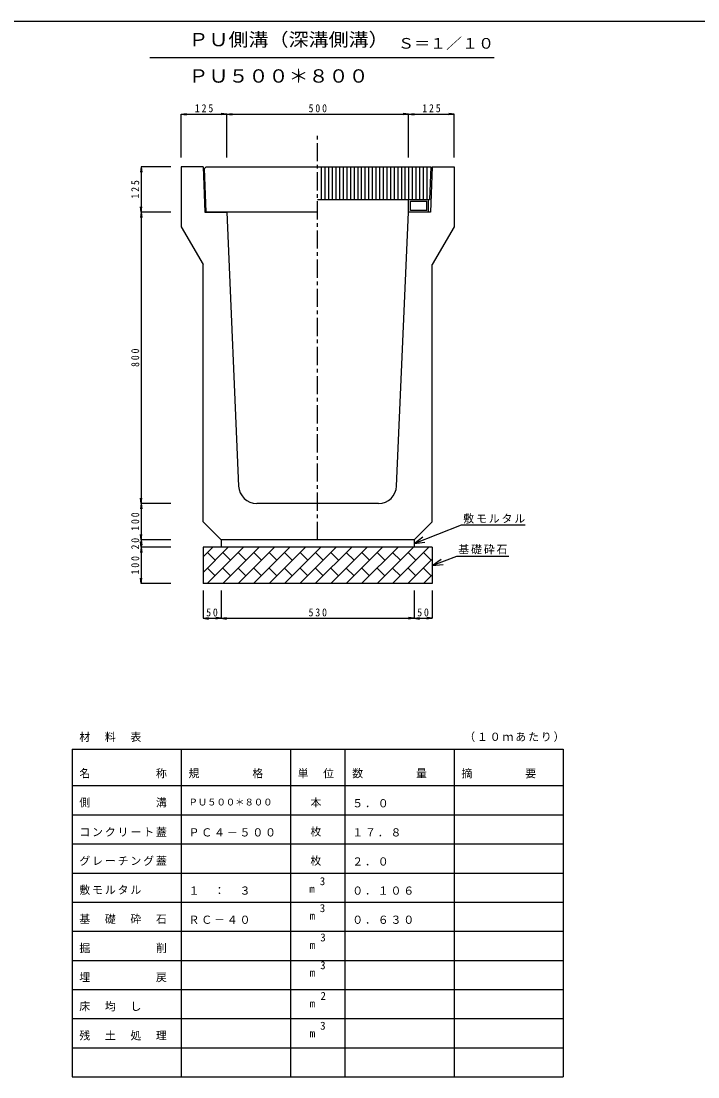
# Model space of a CAD drawing. Units: millimetres, scale not verified. Extents: x -4010 to 3990, y -2662 to 2838.
# Drawn here: x -2150 to -290, y -62 to 2838 of the extents above; entities that cross this region are included whole.
import ezdxf
from ezdxf.enums import TextEntityAlignment as Align

# ---------------------------------------------------------------- set-up
doc = ezdxf.new("R2010")
doc.units = ezdxf.units.MM
doc.header["$LTSCALE"] = 10
doc.linetypes.add('CHAIN1', pattern=[8, 5, -1, 1, -1])
doc.layers.add('0-0', color=7, linetype='Continuous')
doc.styles.add('ＭＳ ゴシック', font='')
doc.styles.get('ＭＳ ゴシック').set_extended_font_data('MS Gothic')

msp = doc.modelspace()

# ---------------------------------------------------------------- linework, layer by layer
at = {"layer": '0-0'}
for p, q in [((-1796.27, 2738.48), (-850.19, 2738.48)), ((-1710.17, 2582.91), (-1695.3, 2584.87)), ((-1710.17, 2582.91), (-1585.17, 2582.91)), ((-1710.17, 2463.57), (-1710.17, 2582.91)), ((-1710.17, 2582.91), (-1695.3, 2580.95)), ((-1585.17, 2582.91), (-1600.05, 2584.87)), ((-1585.17, 2582.91), (-1600.05, 2580.95)), ((-1585.17, 2582.91), (-1570.3, 2584.87)), ((-1585.17, 2463.57), (-1585.17, 2582.91)), ((-1585.17, 2582.91), (-1085.17, 2582.91)), ((-1585.17, 2582.91), (-1570.3, 2580.95)), ((-1085.17, 2582.91), (-1100.05, 2584.87)), ((-1085.17, 2582.91), (-1100.05, 2580.95)), ((-1085.17, 2582.91), (-1070.3, 2584.87)), ((-1085.17, 2463.57), (-1085.17, 2582.91)), ((-1085.17, 2582.91), (-960.17, 2582.91)), ((-1085.17, 2582.91), (-1070.3, 2580.95)), ((-960.17, 2582.91), (-975.05, 2584.87)), ((-960.17, 2582.91), (-975.05, 2580.95)), ((-960.17, 2463.57), (-960.17, 2582.91)), ((-1820.36, 2438.48), (-1822.32, 2423.6)), ((-1820.36, 2438.48), (-1820.36, 2313.48)), ((-1738.42, 2438.48), (-1820.36, 2438.48)), ((-1820.36, 2438.48), (-1818.4, 2423.6)), ((-1650.17, 2438.48), (-1710.17, 2438.48)), ((-1641.17, 2438.47), (-1645.97, 2433.48)), ((-1641.17, 2438.47), (-1024.17, 2438.47)), ((-1325.17, 2438.47), (-1325.17, 2348.47)), ((-1315.17, 2438.47), (-1315.17, 2348.47)), ((-1305.17, 2438.47), (-1305.17, 2348.47)), ((-1295.17, 2438.47), (-1295.17, 2348.47)), ((-1285.17, 2438.47), (-1285.17, 2348.47)), ((-1275.17, 2438.47), (-1275.17, 2348.47)), ((-1265.17, 2438.47), (-1265.17, 2348.47)), ((-1255.17, 2438.47), (-1255.17, 2348.47)), ((-1245.17, 2438.47), (-1245.17, 2348.47)), ((-1235.17, 2438.47), (-1235.17, 2348.47)), ((-1225.17, 2438.47), (-1225.17, 2348.47)), ((-1215.17, 2438.47), (-1215.17, 2348.47)), ((-1205.17, 2438.47), (-1205.17, 2348.47)), ((-1195.17, 2438.47), (-1195.17, 2348.47)), ((-1185.17, 2438.47), (-1185.17, 2348.47)), ((-1175.17, 2438.47), (-1175.17, 2348.47)), ((-1165.17, 2438.47), (-1165.17, 2348.47)), ((-1155.17, 2438.47), (-1155.17, 2348.47)), ((-1145.17, 2438.47), (-1145.17, 2348.47)), ((-1135.17, 2438.47), (-1135.17, 2348.47)), ((-1125.17, 2438.47), (-1125.17, 2348.47)), ((-1115.17, 2438.47), (-1115.17, 2348.47)), ((-1105.17, 2438.47), (-1105.17, 2348.47)), ((-1095.17, 2438.47), (-1095.17, 2348.47)), ((-1085.17, 2438.47), (-1085.17, 2348.47)), ((-1075.17, 2438.47), (-1075.17, 2348.47)), ((-1065.17, 2438.47), (-1065.17, 2348.47)), ((-1055.17, 2438.47), (-1055.17, 2348.47)), ((-1045.17, 2438.47), (-1045.17, 2348.47)), ((-1035.17, 2438.47), (-1035.17, 2348.47)), ((-1024.17, 2438.47), (-1027.77, 2348.47)), ((-1020.17, 2438.48), (-960.17, 2438.48)), ((-960.17, 2438.48), (-960.17, 2273.48)), ((-1641.17, 2313.48), (-1645.97, 2433.48)), ((-1820.36, 2313.48), (-1822.32, 2328.35)), ((-1820.36, 2313.48), (-1818.4, 2328.35)), ((-1335.17, 2348.47), (-1027.77, 2348.47)), ((-1085.17, 2313.48), (-1085.17, 2348.47)), ((-1080.17, 2343.48), (-1035.17, 2343.48)), ((-1080.17, 2318.47), (-1080.17, 2343.48)), ((-1035.17, 2318.47), (-1035.17, 2343.48)), ((-1030.17, 2313.48), (-1030.17, 2348.47)), ((-1820.36, 2313.48), (-1822.32, 2298.6)), ((-1738.42, 2313.48), (-1820.36, 2313.48)), ((-1820.36, 2313.48), (-1818.4, 2298.6)), ((-1820.36, 2313.48), (-1820.36, 1513.48)), ((-1335.17, 2313.48), (-1641.17, 2313.48)), ((-1585.17, 2313.48), (-1552.27, 1561.29)), ((-1118.08, 1561.29), (-1085.17, 2313.48)), ((-1035.17, 2318.47), (-1080.17, 2318.47)), ((-960.17, 2273.48), (-1020.17, 2169.55)), ((-1650.17, 1463.48), (-1650.17, 2169.55)), ((-1020.17, 1463.48), (-1020.17, 2169.55)), ((-1820.36, 1513.48), (-1822.32, 1528.35)), ((-1820.36, 1513.48), (-1822.32, 1498.6)), ((-1820.36, 1513.48), (-1818.4, 1528.35)), ((-1738.42, 1513.48), (-1820.36, 1513.48)), ((-1820.36, 1513.48), (-1818.4, 1498.6)), ((-1820.36, 1513.48), (-1820.36, 1413.48)), ((-1168.03, 1513.48), (-1502.31, 1513.48)), ((-1650.17, 1463.48), (-1600.17, 1413.48)), ((-1070.17, 1413.48), (-1020.17, 1463.48)), ((-1070.17, 1403.81), (-940.27, 1454.72)), ((-940.27, 1454.72), (-765.09, 1454.72)), ((-1820.36, 1413.48), (-1822.32, 1428.35)), ((-1820.36, 1413.48), (-1818.4, 1428.35)), ((-1070.17, 1403.81), (-1046.03, 1421.61)), ((-1820.36, 1413.48), (-1822.32, 1398.6)), ((-1820.36, 1393.48), (-1822.32, 1408.35)), ((-1820.36, 1393.48), (-1822.32, 1378.6)), ((-1738.42, 1413.48), (-1820.36, 1413.48)), ((-1820.36, 1413.48), (-1818.4, 1398.6)), ((-1820.36, 1413.48), (-1820.36, 1393.48)), ((-1820.36, 1393.48), (-1818.4, 1408.35)), ((-1738.42, 1393.48), (-1820.36, 1393.48)), ((-1820.36, 1393.48), (-1818.4, 1378.6)), ((-1820.36, 1393.48), (-1820.36, 1293.48)), ((-1650.17, 1324.31), (-1581.01, 1393.48)), ((-1650.17, 1366.74), (-1623.43, 1393.48)), ((-1638.58, 1293.48), (-1538.58, 1393.48)), ((-1070.17, 1413.48), (-1600.17, 1413.48)), ((-1600.17, 1413.48), (-1600.17, 1393.48)), ((-1596.15, 1293.48), (-1496.15, 1393.48)), ((-1553.73, 1293.48), (-1453.73, 1393.48)), ((-1511.3, 1293.48), (-1411.3, 1393.48)), ((-1468.88, 1293.48), (-1368.88, 1393.48)), ((-1426.45, 1293.48), (-1326.45, 1393.48)), ((-1384.02, 1293.48), (-1284.02, 1393.48)), ((-1341.6, 1293.48), (-1241.6, 1393.48)), ((-1299.17, 1293.48), (-1199.17, 1393.48)), ((-1256.74, 1293.48), (-1156.74, 1393.48)), ((-1214.32, 1293.48), (-1114.32, 1393.48)), ((-1171.89, 1293.48), (-1071.89, 1393.48)), ((-1129.46, 1293.48), (-1029.46, 1393.48)), ((-1070.17, 1413.48), (-1070.17, 1393.48)), ((-1070.17, 1403.81), (-1040.36, 1407.15)), ((-1020.17, 1393.48), (-1020.17, 1293.48)), ((-1616.99, 1357.5), (-1638.2, 1378.71)), ((-1574.56, 1357.5), (-1595.77, 1378.71)), ((-1532.14, 1357.49), (-1553.35, 1378.71)), ((-1489.71, 1357.49), (-1510.92, 1378.71)), ((-1447.28, 1357.49), (-1468.5, 1378.71)), ((-1404.86, 1357.49), (-1426.07, 1378.71)), ((-1362.43, 1357.49), (-1383.64, 1378.71)), ((-1320, 1357.49), (-1341.22, 1378.71)), ((-1277.58, 1357.49), (-1298.79, 1378.71)), ((-1235.15, 1357.49), (-1256.36, 1378.71)), ((-1192.72, 1357.49), (-1213.94, 1378.71)), ((-1150.3, 1357.49), (-1171.51, 1378.71)), ((-1107.87, 1357.49), (-1129.09, 1378.71)), ((-1065.45, 1357.49), (-1086.66, 1378.71)), ((-1023.02, 1357.49), (-1044.23, 1378.71)), ((-1020.17, 1342.84), (-952.87, 1369.13)), ((-952.87, 1369.13), (-809.83, 1369.13)), ((-1616.99, 1315.07), (-1638.2, 1336.28)), ((-1574.56, 1315.07), (-1595.77, 1336.28)), ((-1532.14, 1315.07), (-1553.35, 1336.28)), ((-1489.71, 1315.07), (-1510.92, 1336.28)), ((-1447.28, 1315.07), (-1468.5, 1336.28)), ((-1404.86, 1315.07), (-1426.07, 1336.28)), ((-1362.43, 1315.07), (-1383.64, 1336.28)), ((-1320, 1315.07), (-1341.22, 1336.28)), ((-1277.58, 1315.07), (-1298.79, 1336.28)), ((-1235.15, 1315.07), (-1256.36, 1336.28)), ((-1192.72, 1315.07), (-1213.94, 1336.28)), ((-1150.3, 1315.07), (-1171.51, 1336.28)), ((-1107.87, 1315.07), (-1129.08, 1336.28)), ((-1087.04, 1293.48), (-1020.17, 1360.34)), ((-1065.45, 1315.07), (-1086.66, 1336.28)), ((-1023.02, 1315.07), (-1044.23, 1336.28)), ((-1020.17, 1342.84), (-996.01, 1360.62)), ((-1020.17, 1342.84), (-990.36, 1346.15)), ((-1820.36, 1293.48), (-1822.32, 1308.35)), ((-1820.36, 1293.48), (-1818.4, 1308.35)), ((-1044.61, 1293.48), (-1020.17, 1317.91)), ((-1738.42, 1293.48), (-1820.36, 1293.48)), ((-1020.17, 1293.48), (-1650.17, 1293.48)), ((-1637.82, 1293.48), (-1638.2, 1293.86)), ((-1595.39, 1293.48), (-1595.77, 1293.86)), ((-1552.97, 1293.48), (-1553.35, 1293.86)), ((-1510.54, 1293.48), (-1510.92, 1293.86)), ((-1468.12, 1293.47), (-1468.5, 1293.85)), ((-1425.69, 1293.48), (-1426.07, 1293.86)), ((-1383.26, 1293.48), (-1383.64, 1293.86)), ((-1340.84, 1293.48), (-1341.22, 1293.85)), ((-1298.41, 1293.47), (-1298.79, 1293.85)), ((-1255.98, 1293.48), (-1256.36, 1293.85)), ((-1213.56, 1293.47), (-1213.94, 1293.85)), ((-1171.13, 1293.48), (-1171.51, 1293.85)), ((-1128.71, 1293.47), (-1129.09, 1293.85)), ((-1086.28, 1293.48), (-1086.66, 1293.85)), ((-1043.85, 1293.47), (-1044.23, 1293.85)), ((-1650.17, 1274.07), (-1650.17, 1198.1)), ((-1600.17, 1274.07), (-1600.17, 1198.1)), ((-1070.17, 1274.07), (-1070.17, 1198.1)), ((-1020.17, 1274.07), (-1020.17, 1198.1)), ((-1650.17, 1198.1), (-1635.3, 1200.06)), ((-1650.17, 1198.1), (-1600.17, 1198.1)), ((-1650.17, 1198.1), (-1635.3, 1196.14)), ((-1600.17, 1198.1), (-1615.05, 1200.06)), ((-1600.17, 1198.1), (-1615.05, 1196.14)), ((-1600.17, 1198.1), (-1585.3, 1200.06)), ((-1600.17, 1198.1), (-1070.17, 1198.1)), ((-1600.17, 1198.1), (-1585.3, 1196.14)), ((-1070.17, 1198.1), (-1085.05, 1200.06)), ((-1070.17, 1198.1), (-1085.05, 1196.14)), ((-1070.17, 1198.1), (-1055.3, 1200.06)), ((-1070.17, 1198.1), (-1020.17, 1198.1)), ((-1070.17, 1198.1), (-1055.3, 1196.14)), ((-1020.17, 1198.1), (-1035.05, 1200.06)), ((-1020.17, 1198.1), (-1035.05, 1196.14)), ((-2010.17, 838.48), (-660.17, 838.48)), ((-2010.17, 838.48), (-2010.17, -61.52)), ((-1710.17, 838.48), (-1710.17, -61.52)), ((-1410.17, 838.48), (-1410.17, -61.52)), ((-1260.17, 838.48), (-1260.17, -61.52)), ((-960.17, 838.48), (-960.17, -61.52)), ((-660.17, 838.48), (-660.17, -61.52)), ((-2010.17, 738.48), (-660.17, 738.48)), ((-2010.17, 658.48), (-660.17, 658.48)), ((-2010.17, 578.48), (-660.17, 578.48)), ((-2010.17, 498.48), (-660.17, 498.48)), ((-2010.17, 418.48), (-660.17, 418.48)), ((-2010.17, 338.48), (-660.17, 338.48)), ((-2010.17, 258.48), (-660.17, 258.48)), ((-2010.17, 178.48), (-660.17, 178.48)), ((-2010.17, 98.48), (-660.17, 98.48)), ((-2010.17, 18.48), (-660.17, 18.48)), ((-2010.17, -61.52), (-660.17, -61.52))]:
    msp.add_line(p, q, dxfattribs=at)
at = {"layer": '0-0', "linetype": 'CHAIN1'}
msp.add_line((-1335.17, 1413.48), (-1335.17, 2529.45), dxfattribs=at)
at = {"layer": '0-0', "color": 2}
msp.add_lwpolyline([(-4010.17, 2838.48), (3989.83, 2838.48), (3989.83, -2661.53)], dxfattribs=at)
at = {"layer": '0-0'}
for points in [[(-1710.17, 2438.48), (-1710.17, 2273.48), (-1650.17, 2169.55)], [(-1650.17, 2438.48), (-1645.17, 2313.48), (-1585.17, 2313.48)], [(-1020.17, 2438.48), (-1025.17, 2313.48), (-1085.17, 2313.48)], [(-1020.17, 1393.48), (-1650.17, 1393.48), (-1650.17, 1293.48)]]:
    msp.add_lwpolyline(points, dxfattribs=at)
for centre, start, end in [((-1502.31, 1563.48), 182.50522, 270), ((-1168.03, 1563.48), 270, 357.49478)]:
    msp.add_arc(centre, 50, start, end, dxfattribs=at)

# ---------------------------------------------------------------- texts
at = {"layer": '0-0', "color": 3, "style": 'ＭＳ ゴシック', "width": 1.1}
for s, p in [('ＰＵ側溝（深溝側溝）', (-1690.17, 2758.48)), ('ＰＵ５００＊８００', (-1690.17, 2658.48))]:
    msp.add_text(s, height=36.66, dxfattribs=at).set_placement(p, align=Align.BOTTOM_LEFT)
at = {"layer": '0-0', "style": 'ＭＳ ゴシック', "width": 1.1}
msp.add_text('Ｓ＝１／１０', height=29.33, dxfattribs=at).set_placement((-1114.35, 2753.96), align=Align.BOTTOM_LEFT)
at = {"layer": '0-0', "color": 4, "style": 'ＭＳ ゴシック'}
msp.add_text('ＰＵ５００＊８００', height=18.33, dxfattribs=at).set_placement((-1690.17, 678.48), align=Align.BOTTOM_LEFT)
at = {"layer": '0-0', "style": 'ＭＳ ゴシック'}
for s, p in [('3', (-1329.32, 458.48)), ('m', (-1358.32, 437.48)), ('3', (-1329.32, 384.48)), ('m', (-1357.32, 363.48)), ('3', (-1328.02, 303.98)), ('m', (-1357.32, 283.48)), ('3', (-1328.32, 227.58)), ('m', (-1357.32, 207.48)), ('m', (-1357.22, 122.48)), ('2', (-1327.32, 143.48)), ('3', (-1328.32, 61.48)), ('m', (-1357.02, 40.48))]:
    msp.add_text(s, height=21.99, dxfattribs=at).set_placement(p, align=Align.BOTTOM_LEFT)
at = {"layer": '0-0', "char_height": 21.99, "attachment_point": 7, "style": 'ＭＳ ゴシック'}
for s, insert in [('\\T1.38;\\W0.9;125', (-1672.67, 2587.91)), ('\\T1.38;\\W0.9;125', (-1047.67, 2587.91)), ('\\T1.38;\\W0.9;500', (-1360.17, 2587.91)), ('\\T1.17;敷モルタル', (-935.04, 1458.28)), ('\\T1.17;基礎砕石', (-948.69, 1374.09)), ('\\T1.36;\\W0.9;50', (-1641.42, 1203.1)), ('\\T1.38;\\W0.9;530', (-1360.17, 1203.1)), ('\\T1.36;\\W0.9;50', (-1061.42, 1203.1)), ('\\T1.17;材\u3000料\u3000表', (-1990.17, 858.48)), ('\\T1.17;（１０ｍあたり）', (-932.39, 858.48)), ('\\T1.17;名\u3000\u3000\u3000\u3000\u3000称', (-1990.17, 758.48)), ('\\T1.17;規\u3000\u3000\u3000\u3000格', (-1690.17, 758.48)), ('\\T1.17;単\u3000位', (-1390.17, 758.48)), ('\\T1.17;数\u3000\u3000\u3000\u3000量', (-1240.17, 758.48)), ('\\T1.17;摘\u3000\u3000\u3000\u3000要', (-940.17, 758.48)), ('\\T1.17;側\u3000\u3000\u3000\u3000\u3000溝', (-1990.17, 678.48)), ('\\T1.17;\u3000本', (-1390.17, 678.48)), ('\\T1.17;５．０', (-1240.17, 678.48)), ('\\T1.17;コンクリート蓋', (-1990.17, 598.48)), ('\\T1.17;ＰＣ４－５００', (-1690.17, 598.48)), ('\\T1.17;\u3000枚', (-1390.17, 598.48)), ('\\T1.17;１７．８', (-1240.17, 598.48)), ('\\T1.17;グレーチング蓋', (-1990.17, 518.48)), ('\\T1.17;\u3000枚', (-1390.17, 518.48)), ('\\T1.17;２．０', (-1240.17, 518.48)), ('\\T1.17;敷モルタル', (-1990.17, 438.48)), ('\\T1.17;１\u3000：\u3000３', (-1690.17, 438.48)), ('\\T1.17;０．１０６', (-1240.17, 438.48)), ('\\T1.17;基\u3000礎\u3000砕\u3000石', (-1990.17, 358.48)), ('\\T1.17;ＲＣ－４０', (-1690.17, 358.48)), ('\\T1.17;０．６３０', (-1240.17, 358.48)), ('\\T1.17;掘\u3000\u3000\u3000\u3000\u3000削', (-1990.17, 278.48)), ('\\T1.17;埋\u3000\u3000\u3000\u3000\u3000戻', (-1990.17, 198.48)), ('\\T1.17;床\u3000均\u3000し', (-1990.17, 118.48)), ('\\T1.17;残\u3000土\u3000処\u3000理', (-1990.17, 38.48))]:
    msp.add_mtext(s, dxfattribs=dict(at, insert=insert))
at = {"layer": '0-0', "char_height": 21.99, "attachment_point": 7, "rotation": 90, "style": 'ＭＳ ゴシック'}
for s, insert in [('\\T1.38;\\W0.9;125', (-1825.36, 2350.98)), ('\\T1.38;\\W0.9;800', (-1825.36, 1888.48)), ('\\T1.38;\\W0.9;100', (-1825.36, 1438.48)), ('\\T1.36;\\W0.9;20', (-1825.36, 1387.23)), ('\\T1.38;\\W0.9;100', (-1825.36, 1318.48))]:
    msp.add_mtext(s, dxfattribs=dict(at, insert=insert))

doc.saveas('drawing.dxf')
